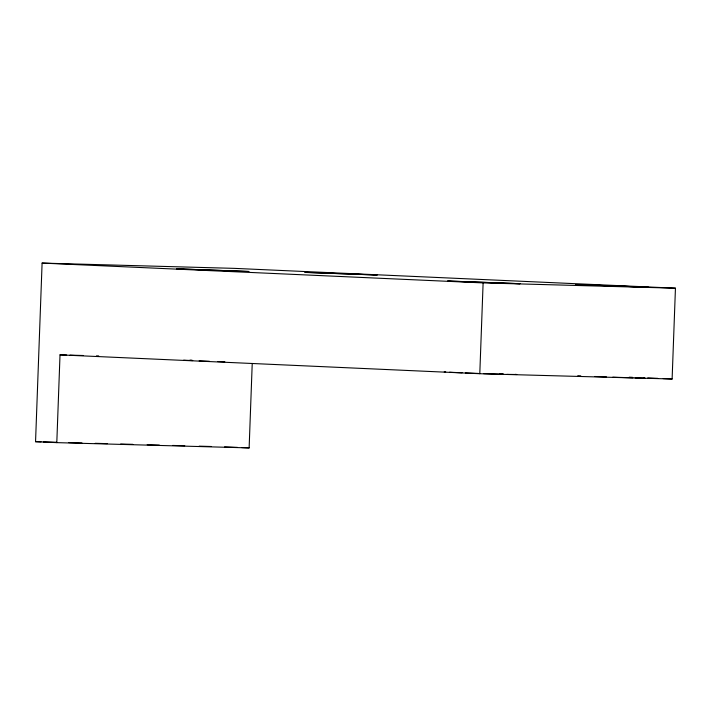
<?xml version="1.0" encoding="UTF-8"?>
<svg xmlns="http://www.w3.org/2000/svg" width="711" height="711" viewBox="0 0 711 711"><rect width="100%" height="100%" fill="white"/><g stroke="black" fill="none" stroke-linecap="round" stroke-linejoin="round"><path stroke-width="1.07" d="M35.55 441.682L42.1 263.088L234.426 268.367L675.45 288.186L672.117 378.999L479.792 373.719L60.017 354.86L56.8 442.633L35.55 441.682L41.078 441.833M56.8 442.633L249.134 447.912L252.227 363.428M479.792 373.719L483.116 282.907L675.45 288.186M445.184 371.826L444.206 371.871L445.708 372.004M506.827 374.377L516.746 374.51L515.244 374.377M635.047 377.897L644.966 378.03L643.473 377.897M60.017 354.86L66.656 355.047M69.971 355.136L83.231 355.5M96.5 355.864L98.705 355.927M189.97 360.13L192.014 360.184M43.291 441.887L56.551 442.251M68.709 442.589L81.978 442.953M95.238 443.317L107.397 443.646M120.666 444.011L132.824 444.348M147.186 444.739L159.353 445.077M172.613 445.442L184.771 445.77M199.142 446.161L211.3 446.499M224.56 446.864L237.447 447.379M632.95 377.834L612.82 377.177M502.624 374.253L483.56 373.622M224.836 361.783L217.619 361.544M209.398 361.259L199.151 360.868M606.554 376.946L594.752 376.492M478.334 373.426L465.421 372.928M629.253 377.203L632.541 377.345M499.931 373.639L503.219 373.782M462.114 372.795L449.565 372.226M42.1 263.088L483.116 282.907M647.757 377.905L657.719 378.35M663.256 378.599L672.117 378.999M192.734 360.601L183.696 360.166M241.696 447.575L249.134 447.912M577.794 375.746L580.771 375.888M176.906 268.838L248.832 271.486L176.906 268.838M305.375 272.349L304.841 272.42L377.203 275.024L305.375 272.349M448.517 281.014L447.539 281.058L520.07 283.698L448.517 281.014M576.737 284.524L575.759 284.578L648.29 287.217L576.737 284.524"/></g></svg>
